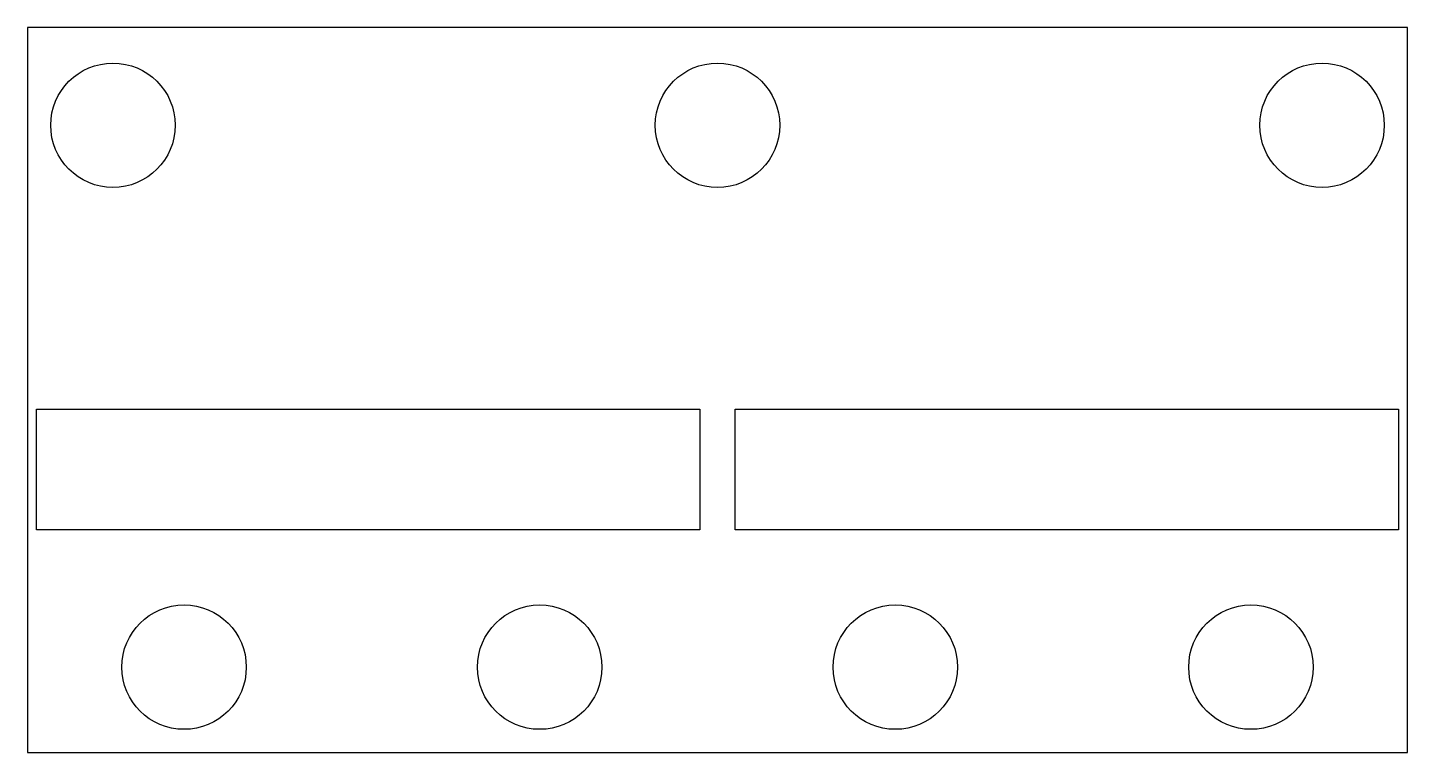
# Model space of a CAD drawing. Header units: millimetres. Extents: x -38.8 to 38.8, y -15.8 to 25.
import ezdxf

# ---------------------------------------------------------------- set-up
doc = ezdxf.new("R2010")
doc.units = ezdxf.units.MM

msp = doc.modelspace()

# ---------------------------------------------------------------- linework, layer by layer
at = {"color": 7, "linetype": 'Continuous', "lineweight": 25}
for p, q in [((-38.8, 25), (-38.8, -15.8)), ((38.8, 25), (-38.8, 25)), ((38.8, -15.8), (38.8, 25)), ((-38.3, 3.525), (-1, 3.525)), ((-38.3, -3.275), (-38.3, 3.525)), ((-1, 3.525), (-1, -3.275)), ((1, 3.525), (38.3, 3.525)), ((1, -3.275), (1, 3.525)), ((38.3, 3.525), (38.3, -3.275)), ((-1, -3.275), (-38.3, -3.275)), ((38.3, -3.275), (1, -3.275)), ((-38.8, -15.8), (38.8, -15.8))]:
    msp.add_line(p, q, dxfattribs=at)
for centre in [(-34, 19.5), (0, 19.5), (34, 19.5), (-30, -11), (-10, -11), (10, -11), (30, -11)]:
    msp.add_circle(centre, 3.5, dxfattribs=at)

doc.saveas('drawing.dxf')
